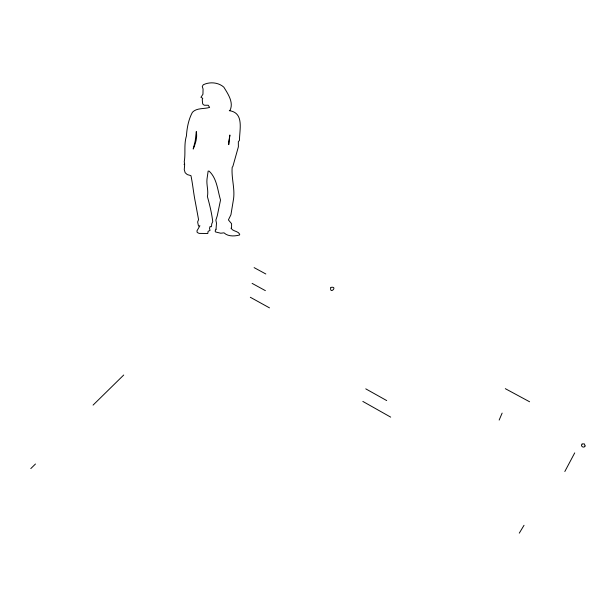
<?xml version="1.0" encoding="UTF-8"?>
<svg xmlns="http://www.w3.org/2000/svg" width="616" height="616" viewBox="0 0 616 616"><rect width="100%" height="100%" fill="white"/><g stroke="black" fill="none" stroke-linecap="round" stroke-linejoin="round"><path stroke-width="0.92" d="M585.115 445.938L584.338 443.859L582.151 443.967M581.966 444.128C580.026 446.13 584.053 448.64 585.069 446.053M330.661 287.687C329.737 294.895 338.184 286.032 330.969 287.364M216.031 229.214L216.485 223.177L215.87 220.097L217.279 215.762L220.528 200.023C217.556 190.275 217.055 178.524 209.124 171.132L208.139 171.102L206.999 179.125C206.337 184.985 208.647 190.737 207.392 196.55C209.663 204.697 211.704 213.02 212.743 221.621L211.727 223.893L211.55 226.349L211.026 226.85L210.118 226.426L209.509 228.22L210.002 230.423L208.108 231.339L207.792 233.51L199.122 233.395L197.212 232.463L196.935 230.915L199.915 225.718L198.491 226.08L197.636 221.976L198.56 219.635L195.395 202.402C193.57 193.593 192.816 184.569 190.945 175.629L187.295 174.597L185.162 172.719L184.261 169.677L184.654 164.788L184.045 164.249L184.654 164.095L184.238 161.723C185.747 153.176 183.784 144.267 186.456 135.874C186.918 127.966 188.588 119.311 192.438 112.258C196.789 107.7 204.073 109.124 209.625 107.43L208.246 105.244L204.458 105.244L203.141 104.551L202.61 103.473L202.248 99.7L202.733 98.329L200.947 97.305L202.949 94.256L203.057 88.997L202.271 86.463L203.28 84.769C209.763 81.605 218.318 82.282 223.824 87.156C227.959 93.871 234.003 102.526 229.945 110.503L229.306 110.672C244.46 112.759 239.439 129.73 239.478 140.348L238.338 141.742L238.384 146.777L232.894 166.351L232.178 167.367C231.216 178.471 235.451 189.636 233.248 200.731L230.931 214.753L228.413 219.912L231.593 223.731L231.562 227.943L230.954 228.159C232.856 231.562 238.184 230.877 239.732 234.273L239.493 235.027C234.45 236.367 227.989 236.621 224.008 232.84L220.728 233.225L215.5 231.939L215.13 231.046L216.016 229.221M499.153 420.081L502.132 413.097M564.818 471.525L574.72 452.883M519.28 533.156L524.031 525.279M93.07 405.112L123.724 375.013M30.8 468.591L35.474 463.994M505.297 388.658L529.606 401.778M254.115 267.621L265.819 273.981M252.098 283.368L265.388 290.652M250.319 297.274L269.492 307.869M365.758 388.85L386.717 400.585M362.832 401.416L390.69 417.132M228.759 142.065L228.736 144.644L229.891 134.989L228.759 142.065M196.288 131.732L195.218 140.933L193.201 149.057C195.441 143.605 197.513 137.699 196.288 131.732"/></g></svg>
